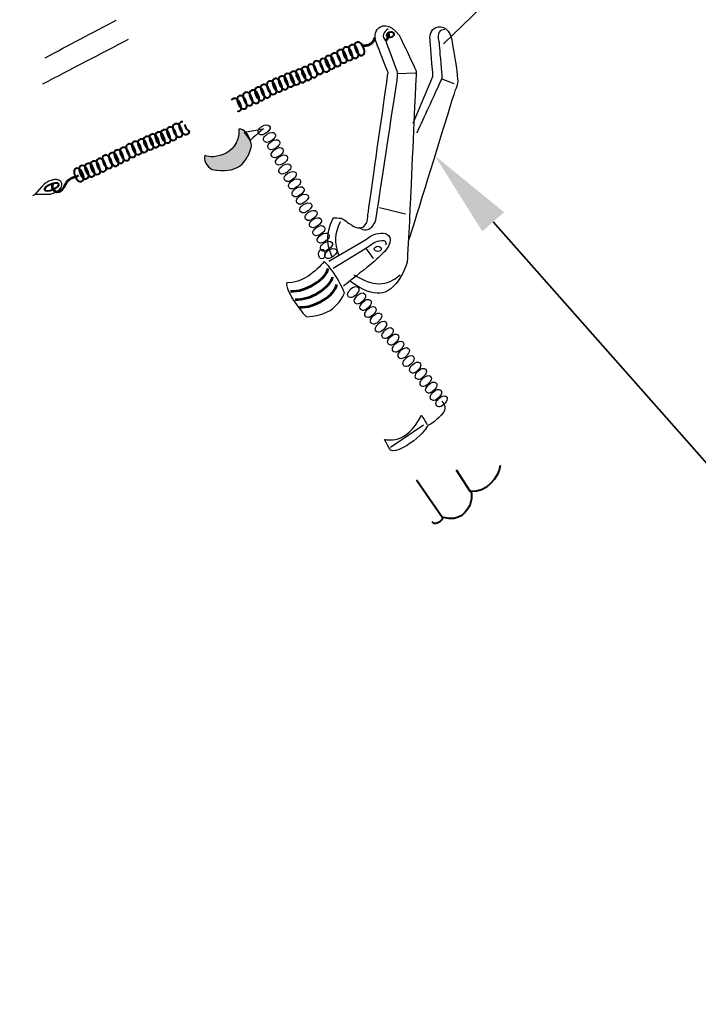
# Model space of a CAD drawing. Extents: x 4.3 to 15.2, y 2.4 to 10.6.
# Drawn here: x 9.574 to 10.613, y 4.519 to 6.023 of the extents above; entities that cross this region are included whole.
import ezdxf
from ezdxf import colors
from ezdxf.entities.mleader import LeaderData, LeaderLine
from ezdxf.math import Vec2, Vec3

# ---------------------------------------------------------------- set-up
doc = ezdxf.new("R2010")
doc.units = 0
doc.header["$LTSCALE"] = 0.3
doc.header["$MEASUREMENT"] = 0
doc.layers.add('1', color=1, linetype='CONTINUOUS')
doc.layers.add('HATCH', color=1, linetype='CONTINUOUS')
doc.styles.add('PARTS TEXT', font='arial.ttf', dxfattribs={"height": 0.0875})

msp = doc.modelspace()

# ---------------------------------------------------------------- hatches: boundary and pattern name
at = {"layer": 'HATCH'}
h = msp.add_hatch(color=7, dxfattribs=at)
h.dxf.hatch_style = 1
edge = h.paths.add_edge_path()
edge.add_spline(control_points=[(9.8571, 5.8159), (9.8608, 5.8102), (9.9107, 5.8107), (9.9094, 5.8555), (9.9094, 5.8555), (9.9189, 5.8573), (9.9275, 5.8389), (9.9287, 5.8306), (9.9287, 5.8306), (9.9296, 5.8233), (9.9076, 5.7868), (9.8681, 5.7938), (9.8681, 5.7938), (9.859, 5.8), (9.8562, 5.8089), (9.8571, 5.8159)], knot_values=[0, 0, 0, 0, 0.2, 0.2, 0.2, 0.3, 0.4, 0.4, 0.4, 0.5, 0.6, 0.6, 0.6, 0.8, 1, 1, 1, 1], degree=3, periodic=0)
edge = h.paths.add_edge_path()
edge.add_spline(control_points=[(8.598, 6.5006), (8.6017, 6.4949), (8.6516, 6.4954), (8.6503, 6.5401), (8.6503, 6.5401), (8.6598, 6.542), (8.6684, 6.5236), (8.6696, 6.5153), (8.6696, 6.5153), (8.6705, 6.508), (8.6485, 6.4715), (8.6091, 6.4785), (8.6091, 6.4785), (8.5999, 6.4846), (8.5971, 6.4935), (8.598, 6.5006)], knot_values=[0, 0, 0, 0, 0.2, 0.2, 0.2, 0.3, 0.4, 0.4, 0.4, 0.5, 0.6, 0.6, 0.6, 0.8, 1, 1, 1, 1], degree=3, periodic=0)
edge = h.paths.add_edge_path()
edge.add_spline(control_points=[(8.9225, 6.0799), (8.9261, 6.0742), (8.976, 6.0747), (8.9748, 6.1195), (8.9748, 6.1195), (8.9842, 6.1213), (8.9928, 6.1029), (8.994, 6.0946), (8.994, 6.0946), (8.9949, 6.0873), (8.9729, 6.0508), (8.9335, 6.0578), (8.9335, 6.0578), (8.9243, 6.064), (8.9216, 6.0729), (8.9225, 6.0799)], knot_values=[0, 0, 0, 0, 0.2, 0.2, 0.2, 0.3, 0.4, 0.4, 0.4, 0.5, 0.6, 0.6, 0.6, 0.8, 1, 1, 1, 1], degree=3, periodic=0)

# ---------------------------------------------------------------- linework, layer by layer
at = {"layer": '1', "color": 6, "lineweight": 18}
for p, q in [((9.5978, 5.756), (9.6079, 5.7679)), ((9.594, 5.7543), (9.5978, 5.756)), ((9.5978, 5.756), (9.6156, 5.7559))]:
    msp.add_line(p, q, dxfattribs=at)
at = {"layer": '1', "color": 41, "lineweight": 35}
for points in [[(10.0986, 5.984, 0.0122), (10.1034, 5.984, 0.015784), (10.1051, 5.9841, 0.023962), (10.1067, 5.9843, 0.048273), (10.109, 5.985, 0.054743), (10.1112, 5.9862, 0.032613), (10.1127, 5.9873, 0.027265), (10.1142, 5.9888, 0.025204), (10.116, 5.9911, -0.012402), (10.1161, 5.9915, -0.052666), (10.118, 5.9959, -0.052666)], [(10.1375, 6.0025, -0.172291), (10.1387, 6.0002, -0.052138), (10.1387, 5.9991, -0.044532), (10.1385, 5.998, -0.036617), (10.1381, 5.9968, -0.029677), (10.1374, 5.9954, -0.024061), (10.1365, 5.9939, -0.028903), (10.1345, 5.9915, -0.008399), (10.1337, 5.9906)]]:
    msp.add_lwpolyline(points, format="xyb", dxfattribs=at)
at = {"layer": '1', "color": 41, "lineweight": 25}
for points in [[(9.8983, 5.9004, -0.120199), (9.8999, 5.9021, -0.050861), (9.901, 5.9027, -0.033436), (9.9016, 5.9029, -0.235657), (9.9067, 5.9018, -0.051175), (9.9079, 5.9005, -0.03242), (9.909, 5.8991, -0.025802), (9.91, 5.8973, -0.010801), (9.9106, 5.8961, -0.020546), (9.9112, 5.8946, -0.033619), (9.9123, 5.8911, -0.017477), (9.9125, 5.8898, -0.040914), (9.9126, 5.8879, -0.053396), (9.9125, 5.8863, -0.201966), (9.9103, 5.8833, -0.294437), (9.9073, 5.883)], [(9.833, 5.8531, -0.015294), (9.833, 5.8524, -0.053364), (9.8328, 5.8508, -0.201892), (9.8307, 5.8478, -0.046152), (9.8297, 5.8473, -0.128477), (9.8277, 5.847, -0.060454), (9.8264, 5.8473, -0.04935), (9.8251, 5.848, -0.040362), (9.8238, 5.8489, -0.044418), (9.8222, 5.8506, -0.048887), (9.8204, 5.8532, -0.038418), (9.8193, 5.8557, -0.029661), (9.8184, 5.8588, -0.016959), (9.8182, 5.8601, -0.039452), (9.818, 5.862, -0.051784), (9.8182, 5.8635, -0.20045), (9.8202, 5.8666, -0.050868), (9.8214, 5.8672, -0.03342), (9.822, 5.8674, -0.065612), (9.8235, 5.8675, -0.065612)], [(9.8336, 5.8521, -0.022389), (9.833, 5.8524, -0.040337), (9.8318, 5.8534, -0.044376), (9.8302, 5.855, -0.048831), (9.8285, 5.8577, -0.038658), (9.8274, 5.8602, -0.024004), (9.8266, 5.8627, -0.024004)]]:
    msp.add_lwpolyline(points, format="xyb", dxfattribs=at)
at = {"layer": '1', "color": 6, "lineweight": 18}
msp.add_lwpolyline([(9.6156, 5.7559, 0.049022), (9.6192, 5.7561, 0.05518), (9.6247, 5.7576, 0.023528), (9.6278, 5.759, 0.00747), (9.6301, 5.7602, 0.025113), (9.6329, 5.7619, 0.04671), (9.6353, 5.7639, 0.072093), (9.6371, 5.7664, 0.111461), (9.6382, 5.7705, 0.016242), (9.6383, 5.7712, 0.198622), (9.6364, 5.7755, 0.092094), (9.6335, 5.7775, 0.102642), (9.6285, 5.7785, 0.024808), (9.6273, 5.7784, 0.055687), (9.6217, 5.7772, 0.055462), (9.6151, 5.7741, 0.026468), (9.6117, 5.7719, 0.033902), (9.6097, 5.7701, 0.036663), (9.6084, 5.7686, 0.028252), (9.6079, 5.7678)], format="xyb", dxfattribs=at)
at = {"layer": '1', "color": 41}
msp.add_ellipse((10.1414, 6.0003), major_axis=(0.00507, 0.00215), ratio=0.736604, start_param=-1.570796, end_param=4.712389, dxfattribs=at)
msp.add_ellipse((9.6226, 5.7672), major_axis=(-0.0106, -0.0048), ratio=0.406971, dxfattribs=at)
at = {"layer": '1', "color": 41, "lineweight": 18}
for centre, major_axis, ratio in [((10.0366, 5.6646), (0, 0.00748), 0.677725), ((10.1222, 5.6724), (0.00537, 0), 0.724872)]:
    msp.add_ellipse(centre, major_axis=major_axis, ratio=ratio, dxfattribs=at)
at = {"layer": '1', "color": 6, "lineweight": 18}
for points in [[(10.2228, 5.9864), (10.2228, 5.9864), (10.485, 6.2397), (10.485, 6.2397)], [(9.6124, 5.9649), (9.649, 5.9843), (9.6854, 6.0036), (9.7214, 6.0227)], [(9.609, 5.9249), (9.6534, 5.9481), (9.6974, 5.9711), (9.7405, 5.9936)], [(10.1415, 5.3688), (10.1415, 5.3688), (10.192, 5.4028), (10.192, 5.4028)]]:
    msp.add_open_spline(points, degree=3, dxfattribs=at)
for points, knots in [([(10.0529, 5.6592), (10.0473, 5.6696), (10.0391, 5.6936), (10.0544, 5.7202), (10.0544, 5.7202), (10.0544, 5.7202), (10.0663, 5.7193), (10.0663, 5.7193), (10.0663, 5.7193), (10.0721, 5.7166), (10.0761, 5.712), (10.0819, 5.7092), (10.0819, 5.7092), (10.0895, 5.7018), (10.1064, 5.7064), (10.1067, 5.7221), (10.1067, 5.7221), (10.1067, 5.7221), (10.1379, 5.942), (10.1379, 5.942), (10.1379, 5.942), (10.1379, 5.942), (10.1186, 5.9917), (10.1186, 5.9917), (10.1186, 5.9917), (10.1134, 6.0107), (10.1394, 6.0196), (10.1553, 5.999), (10.1553, 5.999), (10.1553, 5.999), (10.181, 5.9447), (10.181, 5.9447), (10.181, 5.9447), (10.181, 5.9447), (10.1709, 5.723), (10.1709, 5.723), (10.1709, 5.723), (10.1709, 5.723), (10.1672, 5.6522), (10.1672, 5.6522), (10.1672, 5.6522), (10.1573, 5.616), (10.1192, 5.5934), (10.0801, 5.6227)], [0, 0, 0, 0, 0.083333, 0.083333, 0.083333, 0.125, 0.166667, 0.166667, 0.166667, 0.208333, 0.25, 0.25, 0.25, 0.291667, 0.333333, 0.333333, 0.333333, 0.375, 0.416667, 0.416667, 0.416667, 0.458333, 0.5, 0.5, 0.5, 0.541667, 0.583333, 0.583333, 0.583333, 0.625, 0.666667, 0.666667, 0.666667, 0.708333, 0.75, 0.75, 0.75, 0.791667, 0.833333, 0.833333, 0.833333, 0.916667, 1, 1, 1, 1]), ([(10.1764, 5.8647), (10.1764, 5.8647), (10.2067, 5.9364), (10.2067, 5.9364), (10.2067, 5.9364), (10.2067, 5.9364), (10.2021, 5.9944), (10.2021, 5.9944), (10.2021, 5.9944), (10.2002, 6.0156), (10.2305, 6.0137), (10.2351, 5.9944), (10.2351, 5.9944), (10.2351, 5.9944), (10.2434, 5.9438), (10.2434, 5.9438), (10.2434, 5.9438), (10.2443, 5.9325), (10.2452, 5.9248), (10.2406, 5.9153), (10.2406, 5.9153), (10.2406, 5.9153), (10.17, 5.6871), (10.17, 5.6871)], [0, 0, 0, 0, 0.142857, 0.142857, 0.142857, 0.214286, 0.285714, 0.285714, 0.285714, 0.357143, 0.428571, 0.428571, 0.428571, 0.5, 0.571429, 0.571429, 0.571429, 0.642857, 0.714286, 0.714286, 0.714286, 0.857143, 1, 1, 1, 1]), ([(10.047, 5.6536), (10.047, 5.6536), (10.0995, 5.6841), (10.0995, 5.6841), (10.0995, 5.6841), (10.0995, 5.6841), (10.1103, 5.6913), (10.1103, 5.6913), (10.1103, 5.6913), (10.1315, 5.7034), (10.1475, 5.6881), (10.1347, 5.6703), (10.1347, 5.6703), (10.1347, 5.6703), (10.1174, 5.6536), (10.1174, 5.6536), (10.1174, 5.6536), (10.1174, 5.6536), (10.0697, 5.6153), (10.0697, 5.6153)], [0, 0, 0, 0, 0.166667, 0.166667, 0.166667, 0.25, 0.333333, 0.333333, 0.333333, 0.416667, 0.5, 0.5, 0.5, 0.583333, 0.666667, 0.666667, 0.666667, 0.833333, 1, 1, 1, 1]), ([(9.9826, 5.6207), (10.0053, 5.6189), (10.0286, 5.6386), (10.0399, 5.653), (10.0399, 5.653), (10.049, 5.6464), (10.0677, 5.6153), (10.0709, 5.6045), (10.0709, 5.6045), (10.0647, 5.5884), (10.0401, 5.5698), (10.013, 5.5686), (10.013, 5.5686), (10.0029, 5.577), (9.9802, 5.6135), (9.9826, 5.6207)], [0, 0, 0, 0, 0.2, 0.2, 0.2, 0.3, 0.4, 0.4, 0.4, 0.5, 0.6, 0.6, 0.6, 0.8, 1, 1, 1, 1]), ([(10.22, 5.4391), (10.2265, 5.4323), (10.2286, 5.4249), (10.2151, 5.4139), (10.2151, 5.4139), (10.2102, 5.4091), (10.2073, 5.4058), (10.1989, 5.4021), (10.1989, 5.4021), (10.1902, 5.3846), (10.1495, 5.3598), (10.1416, 5.3644), (10.1416, 5.3644), (10.1416, 5.3644), (10.1324, 5.3807), (10.1324, 5.3807), (10.1324, 5.3807), (10.1521, 5.3761), (10.177, 5.3943), (10.1892, 5.4175), (10.1892, 5.4175), (10.1892, 5.4175), (10.1975, 5.4037), (10.1975, 5.4037)], [0, 0, 0, 0, 0.142857, 0.142857, 0.142857, 0.214286, 0.285714, 0.285714, 0.285714, 0.357143, 0.428571, 0.428571, 0.428571, 0.5, 0.571429, 0.571429, 0.571429, 0.642857, 0.714286, 0.714286, 0.714286, 0.857143, 1, 1, 1, 1])]:
    msp.add_open_spline(points, degree=3, knots=knots, dxfattribs=at)
at = {"layer": '1', "color": 41, "lineweight": 18}
for points, knots in [([(10.1379, 6.0091), (10.1305, 6.0042), (10.1278, 5.9984), (10.1342, 5.9907), (10.1342, 5.9907), (10.1342, 5.9907), (10.1516, 5.9438), (10.1516, 5.9438), (10.1516, 5.9438), (10.1516, 5.9438), (10.1516, 5.9337), (10.1516, 5.9337), (10.1516, 5.9337), (10.1516, 5.9337), (10.1186, 5.7156), (10.1186, 5.7156), (10.1186, 5.7156), (10.1131, 5.7018), (10.1021, 5.6991), (10.0938, 5.7046)], [0, 0, 0, 0, 0.166667, 0.166667, 0.166667, 0.25, 0.333333, 0.333333, 0.333333, 0.416667, 0.5, 0.5, 0.5, 0.583333, 0.666667, 0.666667, 0.666667, 0.833333, 1, 1, 1, 1]), ([(10.225, 6.0082), (10.2171, 6.0082), (10.2119, 6.0036), (10.2158, 5.9898), (10.2158, 5.9898), (10.2158, 5.9898), (10.2204, 5.9337), (10.2204, 5.9337), (10.2204, 5.9337), (10.2204, 5.9337), (10.1819, 5.85), (10.1819, 5.85)], [0, 0, 0, 0, 0.25, 0.25, 0.25, 0.375, 0.5, 0.5, 0.5, 0.75, 1, 1, 1, 1]), ([(9.8571, 5.8159), (9.8608, 5.8102), (9.9107, 5.8107), (9.9094, 5.8555), (9.9094, 5.8555), (9.9189, 5.8573), (9.9275, 5.8389), (9.9287, 5.8306), (9.9287, 5.8306), (9.9296, 5.8233), (9.9076, 5.7868), (9.8681, 5.7938), (9.8681, 5.7938), (9.859, 5.8), (9.8562, 5.8089), (9.8571, 5.8159)], [0, 0, 0, 0, 0.2, 0.2, 0.2, 0.3, 0.4, 0.4, 0.4, 0.5, 0.6, 0.6, 0.6, 0.8, 1, 1, 1, 1]), ([(9.947, 5.8564), (9.947, 5.8564), (9.9177, 5.8509), (9.9177, 5.8509), (9.9177, 5.8509), (9.9177, 5.8509), (9.9269, 5.8389), (9.9269, 5.8389), (9.9269, 5.8389), (9.9269, 5.8389), (9.947, 5.8564), (9.947, 5.8564)], [0, 0, 0, 0, 0.25, 0.25, 0.25, 0.375, 0.5, 0.5, 0.5, 0.75, 1, 1, 1, 1]), ([(9.9563, 5.8605), (9.9545, 5.8633), (9.9492, 5.8629), (9.9446, 5.8597), (9.9446, 5.8597), (9.94, 5.8565), (9.9378, 5.8517), (9.9397, 5.849), (9.9397, 5.849), (9.9416, 5.8463), (9.9468, 5.8467), (9.9514, 5.8499), (9.9514, 5.8499), (9.956, 5.8531), (9.9582, 5.8578), (9.9563, 5.8605)], [0, 0, 0, 0, 0.2, 0.2, 0.2, 0.3, 0.4, 0.4, 0.4, 0.5, 0.6, 0.6, 0.6, 0.8, 1, 1, 1, 1]), ([(9.9645, 5.849), (9.9627, 5.8517), (9.9574, 5.8513), (9.9528, 5.8482), (9.9528, 5.8482), (9.9482, 5.845), (9.946, 5.8402), (9.9479, 5.8375), (9.9479, 5.8375), (9.9498, 5.8348), (9.955, 5.8352), (9.9596, 5.8384), (9.9596, 5.8384), (9.9642, 5.8415), (9.9664, 5.8463), (9.9645, 5.849)], [0, 0, 0, 0, 0.2, 0.2, 0.2, 0.3, 0.4, 0.4, 0.4, 0.5, 0.6, 0.6, 0.6, 0.8, 1, 1, 1, 1]), ([(9.9712, 5.8378), (9.9693, 5.8405), (9.9641, 5.8401), (9.9595, 5.8369), (9.9595, 5.8369), (9.9549, 5.8337), (9.9527, 5.829), (9.9546, 5.8263), (9.9546, 5.8263), (9.9564, 5.8236), (9.9617, 5.8239), (9.9663, 5.8271), (9.9663, 5.8271), (9.9709, 5.8303), (9.9731, 5.8351), (9.9712, 5.8378)], [0, 0, 0, 0, 0.2, 0.2, 0.2, 0.3, 0.4, 0.4, 0.4, 0.5, 0.6, 0.6, 0.6, 0.8, 1, 1, 1, 1]), ([(9.9765, 5.8256), (9.9746, 5.8283), (9.9694, 5.8279), (9.9648, 5.8247), (9.9648, 5.8247), (9.9602, 5.8216), (9.958, 5.8168), (9.9598, 5.8141), (9.9598, 5.8141), (9.9617, 5.8114), (9.967, 5.8118), (9.9716, 5.8149), (9.9716, 5.8149), (9.9762, 5.8181), (9.9784, 5.8229), (9.9765, 5.8256)], [0, 0, 0, 0, 0.2, 0.2, 0.2, 0.3, 0.4, 0.4, 0.4, 0.5, 0.6, 0.6, 0.6, 0.8, 1, 1, 1, 1]), ([(9.9831, 5.8144), (9.9813, 5.8171), (9.976, 5.8167), (9.9714, 5.8135), (9.9714, 5.8135), (9.9668, 5.8103), (9.9646, 5.8055), (9.9665, 5.8028), (9.9665, 5.8028), (9.9684, 5.8001), (9.9736, 5.8005), (9.9782, 5.8037), (9.9782, 5.8037), (9.9828, 5.8069), (9.985, 5.8116), (9.9831, 5.8144)], [0, 0, 0, 0, 0.2, 0.2, 0.2, 0.3, 0.4, 0.4, 0.4, 0.5, 0.6, 0.6, 0.6, 0.8, 1, 1, 1, 1]), ([(9.9882, 5.8006), (9.9863, 5.8033), (9.981, 5.8029), (9.9764, 5.7998), (9.9764, 5.7998), (9.9718, 5.7966), (9.9696, 5.7918), (9.9715, 5.7891), (9.9715, 5.7891), (9.9734, 5.7864), (9.9786, 5.7868), (9.9832, 5.79), (9.9832, 5.79), (9.9878, 5.7931), (9.99, 5.7979), (9.9882, 5.8006)], [0, 0, 0, 0, 0.2, 0.2, 0.2, 0.3, 0.4, 0.4, 0.4, 0.5, 0.6, 0.6, 0.6, 0.8, 1, 1, 1, 1]), ([(9.9964, 5.7891), (9.9945, 5.7918), (9.9892, 5.7914), (9.9846, 5.7882), (9.9846, 5.7882), (9.98, 5.7851), (9.9778, 5.7803), (9.9797, 5.7776), (9.9797, 5.7776), (9.9816, 5.7749), (9.9868, 5.7753), (9.9914, 5.7784), (9.9914, 5.7784), (9.996, 5.7816), (9.9982, 5.7864), (9.9964, 5.7891)], [0, 0, 0, 0, 0.2, 0.2, 0.2, 0.3, 0.4, 0.4, 0.4, 0.5, 0.6, 0.6, 0.6, 0.8, 1, 1, 1, 1]), ([(10.003, 5.7779), (10.0011, 5.7806), (9.9959, 5.7802), (9.9913, 5.777), (9.9913, 5.777), (9.9867, 5.7738), (9.9845, 5.769), (9.9864, 5.7663), (9.9864, 5.7663), (9.9882, 5.7636), (9.9935, 5.764), (9.9981, 5.7672), (9.9981, 5.7672), (10.0027, 5.7704), (10.0049, 5.7752), (10.003, 5.7779)], [0, 0, 0, 0, 0.2, 0.2, 0.2, 0.3, 0.4, 0.4, 0.4, 0.5, 0.6, 0.6, 0.6, 0.8, 1, 1, 1, 1]), ([(10.0083, 5.7657), (10.0064, 5.7684), (10.0012, 5.768), (9.9966, 5.7648), (9.9966, 5.7648), (9.992, 5.7616), (9.9898, 5.7569), (9.9917, 5.7542), (9.9917, 5.7542), (9.9935, 5.7515), (9.9988, 5.7518), (10.0034, 5.755), (10.0034, 5.755), (10.008, 5.7582), (10.0102, 5.763), (10.0083, 5.7657)], [0, 0, 0, 0, 0.2, 0.2, 0.2, 0.3, 0.4, 0.4, 0.4, 0.5, 0.6, 0.6, 0.6, 0.8, 1, 1, 1, 1]), ([(10.015, 5.7544), (10.0131, 5.7571), (10.0079, 5.7568), (10.0033, 5.7536), (10.0033, 5.7536), (9.9987, 5.7504), (9.9965, 5.7456), (9.9983, 5.7429), (9.9983, 5.7429), (10.0002, 5.7402), (10.0054, 5.7406), (10.01, 5.7438), (10.01, 5.7438), (10.0146, 5.747), (10.0168, 5.7517), (10.015, 5.7544)], [0, 0, 0, 0, 0.2, 0.2, 0.2, 0.3, 0.4, 0.4, 0.4, 0.5, 0.6, 0.6, 0.6, 0.8, 1, 1, 1, 1]), ([(10.02, 5.7411), (10.0182, 5.7438), (10.0129, 5.7434), (10.0083, 5.7402), (10.0083, 5.7402), (10.0037, 5.7371), (10.0015, 5.7323), (10.0034, 5.7296), (10.0034, 5.7296), (10.0053, 5.7269), (10.0105, 5.7273), (10.0151, 5.7304), (10.0151, 5.7304), (10.0197, 5.7336), (10.0219, 5.7384), (10.02, 5.7411)], [0, 0, 0, 0, 0.2, 0.2, 0.2, 0.3, 0.4, 0.4, 0.4, 0.5, 0.6, 0.6, 0.6, 0.8, 1, 1, 1, 1]), ([(10.0283, 5.7296), (10.0264, 5.7323), (10.0211, 5.7319), (10.0165, 5.7287), (10.0165, 5.7287), (10.0119, 5.7255), (10.0097, 5.7208), (10.0116, 5.718), (10.0116, 5.718), (10.0135, 5.7153), (10.0187, 5.7157), (10.0233, 5.7189), (10.0233, 5.7189), (10.0279, 5.7221), (10.0301, 5.7269), (10.0283, 5.7296)], [0, 0, 0, 0, 0.2, 0.2, 0.2, 0.3, 0.4, 0.4, 0.4, 0.5, 0.6, 0.6, 0.6, 0.8, 1, 1, 1, 1]), ([(10.0349, 5.7183), (10.033, 5.721), (10.0278, 5.7206), (10.0232, 5.7175), (10.0232, 5.7175), (10.0186, 5.7143), (10.0164, 5.7095), (10.0183, 5.7068), (10.0183, 5.7068), (10.0201, 5.7041), (10.0254, 5.7045), (10.03, 5.7077), (10.03, 5.7077), (10.0346, 5.7108), (10.0368, 5.7156), (10.0349, 5.7183)], [0, 0, 0, 0, 0.2, 0.2, 0.2, 0.3, 0.4, 0.4, 0.4, 0.5, 0.6, 0.6, 0.6, 0.8, 1, 1, 1, 1]), ([(10.0402, 5.7061), (10.0383, 5.7089), (10.0331, 5.7085), (10.0285, 5.7053), (10.0285, 5.7053), (10.0239, 5.7021), (10.0217, 5.6973), (10.0236, 5.6946), (10.0236, 5.6946), (10.0254, 5.6919), (10.0307, 5.6923), (10.0353, 5.6955), (10.0353, 5.6955), (10.0399, 5.6987), (10.0421, 5.7034), (10.0402, 5.7061)], [0, 0, 0, 0, 0.2, 0.2, 0.2, 0.3, 0.4, 0.4, 0.4, 0.5, 0.6, 0.6, 0.6, 0.8, 1, 1, 1, 1]), ([(10.0469, 5.6949), (10.045, 5.6976), (10.0397, 5.6972), (10.0352, 5.694), (10.0352, 5.694), (10.0306, 5.6909), (10.0284, 5.6861), (10.0302, 5.6834), (10.0302, 5.6834), (10.0321, 5.6807), (10.0373, 5.6811), (10.0419, 5.6842), (10.0419, 5.6842), (10.0465, 5.6874), (10.0487, 5.6922), (10.0469, 5.6949)], [0, 0, 0, 0, 0.2, 0.2, 0.2, 0.3, 0.4, 0.4, 0.4, 0.5, 0.6, 0.6, 0.6, 0.8, 1, 1, 1, 1]), ([(10.0517, 5.6824), (10.0498, 5.6851), (10.0446, 5.6847), (10.04, 5.6816), (10.04, 5.6816), (10.0354, 5.6784), (10.0332, 5.6736), (10.0351, 5.6709), (10.0351, 5.6709), (10.0369, 5.6682), (10.0422, 5.6686), (10.0468, 5.6718), (10.0468, 5.6718), (10.0514, 5.6749), (10.0536, 5.6797), (10.0517, 5.6824)], [0, 0, 0, 0, 0.2, 0.2, 0.2, 0.3, 0.4, 0.4, 0.4, 0.5, 0.6, 0.6, 0.6, 0.8, 1, 1, 1, 1]), ([(10.0584, 5.6712), (10.0565, 5.6739), (10.0512, 5.6735), (10.0466, 5.6703), (10.0466, 5.6703), (10.0421, 5.6671), (10.0398, 5.6624), (10.0417, 5.6596), (10.0417, 5.6596), (10.0436, 5.6569), (10.0488, 5.6573), (10.0534, 5.6605), (10.0534, 5.6605), (10.058, 5.6637), (10.0602, 5.6685), (10.0584, 5.6712)], [0, 0, 0, 0, 0.2, 0.2, 0.2, 0.3, 0.4, 0.4, 0.4, 0.5, 0.6, 0.6, 0.6, 0.8, 1, 1, 1, 1]), ([(10.0536, 5.6428), (10.0536, 5.6428), (10.1025, 5.6727), (10.1025, 5.6727), (10.1025, 5.6727), (10.1025, 5.6727), (10.118, 5.6829), (10.118, 5.6829), (10.118, 5.6829), (10.1298, 5.6873), (10.1355, 5.6839), (10.1347, 5.6787)], [0, 0, 0, 0, 0.25, 0.25, 0.25, 0.375, 0.5, 0.5, 0.5, 0.75, 1, 1, 1, 1]), ([(10.0918, 5.6136), (10.0894, 5.6159), (10.0844, 5.6146), (10.0804, 5.6106), (10.0804, 5.6106), (10.0765, 5.6066), (10.0752, 5.6015), (10.0775, 5.5992), (10.0775, 5.5992), (10.0799, 5.5969), (10.085, 5.5982), (10.0889, 5.6022), (10.0889, 5.6022), (10.0928, 5.6062), (10.0941, 5.6113), (10.0918, 5.6136)], [0, 0, 0, 0, 0.2, 0.2, 0.2, 0.3, 0.4, 0.4, 0.4, 0.5, 0.6, 0.6, 0.6, 0.8, 1, 1, 1, 1]), ([(10.102, 5.6038), (10.0996, 5.6061), (10.0945, 5.6048), (10.0906, 5.6008), (10.0906, 5.6008), (10.0867, 5.5968), (10.0854, 5.5917), (10.0877, 5.5894), (10.0877, 5.5894), (10.0901, 5.5871), (10.0951, 5.5884), (10.0991, 5.5924), (10.0991, 5.5924), (10.103, 5.5964), (10.1043, 5.6015), (10.102, 5.6038)], [0, 0, 0, 0, 0.2, 0.2, 0.2, 0.3, 0.4, 0.4, 0.4, 0.5, 0.6, 0.6, 0.6, 0.8, 1, 1, 1, 1]), ([(10.1106, 5.594), (10.1082, 5.5963), (10.1032, 5.5949), (10.0992, 5.591), (10.0992, 5.591), (10.0953, 5.587), (10.094, 5.5819), (10.0963, 5.5796), (10.0963, 5.5796), (10.0987, 5.5773), (10.1038, 5.5786), (10.1077, 5.5826), (10.1077, 5.5826), (10.1116, 5.5865), (10.1129, 5.5916), (10.1106, 5.594)], [0, 0, 0, 0, 0.2, 0.2, 0.2, 0.3, 0.4, 0.4, 0.4, 0.5, 0.6, 0.6, 0.6, 0.8, 1, 1, 1, 1]), ([(10.118, 5.583), (10.1157, 5.5853), (10.1106, 5.5839), (10.1067, 5.58), (10.1067, 5.58), (10.1027, 5.576), (10.1014, 5.5709), (10.1038, 5.5686), (10.1038, 5.5686), (10.1061, 5.5663), (10.1112, 5.5676), (10.1151, 5.5716), (10.1151, 5.5716), (10.1191, 5.5755), (10.1204, 5.5806), (10.118, 5.583)], [0, 0, 0, 0, 0.2, 0.2, 0.2, 0.3, 0.4, 0.4, 0.4, 0.5, 0.6, 0.6, 0.6, 0.8, 1, 1, 1, 1]), ([(10.1266, 5.5731), (10.1243, 5.5755), (10.1192, 5.5741), (10.1153, 5.5701), (10.1153, 5.5701), (10.1113, 5.5662), (10.1101, 5.5611), (10.1124, 5.5588), (10.1124, 5.5588), (10.1147, 5.5564), (10.1198, 5.5578), (10.1238, 5.5618), (10.1238, 5.5618), (10.1277, 5.5657), (10.129, 5.5708), (10.1266, 5.5731)], [0, 0, 0, 0, 0.2, 0.2, 0.2, 0.3, 0.4, 0.4, 0.4, 0.5, 0.6, 0.6, 0.6, 0.8, 1, 1, 1, 1]), ([(10.1341, 5.5606), (10.1317, 5.5629), (10.1267, 5.5615), (10.1227, 5.5576), (10.1227, 5.5576), (10.1188, 5.5536), (10.1175, 5.5485), (10.1198, 5.5462), (10.1198, 5.5462), (10.1222, 5.5439), (10.1273, 5.5452), (10.1312, 5.5492), (10.1312, 5.5492), (10.1351, 5.5531), (10.1364, 5.5582), (10.1341, 5.5606)], [0, 0, 0, 0, 0.2, 0.2, 0.2, 0.3, 0.4, 0.4, 0.4, 0.5, 0.6, 0.6, 0.6, 0.8, 1, 1, 1, 1]), ([(10.1443, 5.5507), (10.1419, 5.5531), (10.1368, 5.5517), (10.1329, 5.5477), (10.1329, 5.5477), (10.129, 5.5438), (10.1277, 5.5387), (10.13, 5.5364), (10.13, 5.5364), (10.1324, 5.534), (10.1374, 5.5354), (10.1414, 5.5394), (10.1414, 5.5394), (10.1453, 5.5433), (10.1466, 5.5484), (10.1443, 5.5507)], [0, 0, 0, 0, 0.2, 0.2, 0.2, 0.3, 0.4, 0.4, 0.4, 0.5, 0.6, 0.6, 0.6, 0.8, 1, 1, 1, 1]), ([(10.1529, 5.5409), (10.1505, 5.5432), (10.1455, 5.5419), (10.1415, 5.5379), (10.1415, 5.5379), (10.1376, 5.5339), (10.1363, 5.5289), (10.1386, 5.5265), (10.1386, 5.5265), (10.141, 5.5242), (10.1461, 5.5256), (10.15, 5.5295), (10.15, 5.5295), (10.1539, 5.5335), (10.1552, 5.5386), (10.1529, 5.5409)], [0, 0, 0, 0, 0.2, 0.2, 0.2, 0.3, 0.4, 0.4, 0.4, 0.5, 0.6, 0.6, 0.6, 0.8, 1, 1, 1, 1]), ([(10.1603, 5.5299), (10.158, 5.5322), (10.1529, 5.5309), (10.149, 5.5269), (10.149, 5.5269), (10.145, 5.5229), (10.1437, 5.5179), (10.1461, 5.5155), (10.1461, 5.5155), (10.1484, 5.5132), (10.1535, 5.5146), (10.1574, 5.5185), (10.1574, 5.5185), (10.1614, 5.5225), (10.1627, 5.5276), (10.1603, 5.5299)], [0, 0, 0, 0, 0.2, 0.2, 0.2, 0.3, 0.4, 0.4, 0.4, 0.5, 0.6, 0.6, 0.6, 0.8, 1, 1, 1, 1]), ([(10.1689, 5.5201), (10.1666, 5.5224), (10.1615, 5.5211), (10.1576, 5.5171), (10.1576, 5.5171), (10.1537, 5.5131), (10.1524, 5.508), (10.1547, 5.5057), (10.1547, 5.5057), (10.157, 5.5034), (10.1621, 5.5047), (10.1661, 5.5087), (10.1661, 5.5087), (10.17, 5.5127), (10.1713, 5.5178), (10.1689, 5.5201)], [0, 0, 0, 0, 0.2, 0.2, 0.2, 0.3, 0.4, 0.4, 0.4, 0.5, 0.6, 0.6, 0.6, 0.8, 1, 1, 1, 1]), ([(10.1764, 5.5079), (10.174, 5.5102), (10.169, 5.5089), (10.165, 5.5049), (10.165, 5.5049), (10.1611, 5.5009), (10.1598, 5.4958), (10.1621, 5.4935), (10.1621, 5.4935), (10.1645, 5.4912), (10.1696, 5.4926), (10.1735, 5.4965), (10.1735, 5.4965), (10.1774, 5.5005), (10.1787, 5.5056), (10.1764, 5.5079)], [0, 0, 0, 0, 0.2, 0.2, 0.2, 0.3, 0.4, 0.4, 0.4, 0.5, 0.6, 0.6, 0.6, 0.8, 1, 1, 1, 1]), ([(10.1866, 5.4981), (10.1842, 5.5004), (10.1791, 5.4991), (10.1752, 5.4951), (10.1752, 5.4951), (10.1713, 5.4911), (10.17, 5.486), (10.1723, 5.4837), (10.1723, 5.4837), (10.1747, 5.4814), (10.1798, 5.4827), (10.1837, 5.4867), (10.1837, 5.4867), (10.1876, 5.4907), (10.1889, 5.4958), (10.1866, 5.4981)], [0, 0, 0, 0, 0.2, 0.2, 0.2, 0.3, 0.4, 0.4, 0.4, 0.5, 0.6, 0.6, 0.6, 0.8, 1, 1, 1, 1]), ([(10.1952, 5.4883), (10.1929, 5.4906), (10.1878, 5.4892), (10.1838, 5.4853), (10.1838, 5.4853), (10.1799, 5.4813), (10.1786, 5.4762), (10.1809, 5.4739), (10.1809, 5.4739), (10.1833, 5.4716), (10.1884, 5.4729), (10.1923, 5.4769), (10.1923, 5.4769), (10.1962, 5.4809), (10.1975, 5.486), (10.1952, 5.4883)], [0, 0, 0, 0, 0.2, 0.2, 0.2, 0.3, 0.4, 0.4, 0.4, 0.5, 0.6, 0.6, 0.6, 0.8, 1, 1, 1, 1]), ([(10.2026, 5.4773), (10.2003, 5.4796), (10.1952, 5.4782), (10.1913, 5.4743), (10.1913, 5.4743), (10.1873, 5.4703), (10.1861, 5.4652), (10.1884, 5.4629), (10.1884, 5.4629), (10.1907, 5.4606), (10.1958, 5.4619), (10.1997, 5.4659), (10.1997, 5.4659), (10.2037, 5.4699), (10.205, 5.475), (10.2026, 5.4773)], [0, 0, 0, 0, 0.2, 0.2, 0.2, 0.3, 0.4, 0.4, 0.4, 0.5, 0.6, 0.6, 0.6, 0.8, 1, 1, 1, 1]), ([(10.2112, 5.4675), (10.2089, 5.4698), (10.2038, 5.4684), (10.1999, 5.4645), (10.1999, 5.4645), (10.196, 5.4605), (10.1947, 5.4554), (10.197, 5.4531), (10.197, 5.4531), (10.1993, 5.4508), (10.2044, 5.4521), (10.2084, 5.4561), (10.2084, 5.4561), (10.2123, 5.46), (10.2136, 5.4651), (10.2112, 5.4675)], [0, 0, 0, 0, 0.2, 0.2, 0.2, 0.3, 0.4, 0.4, 0.4, 0.5, 0.6, 0.6, 0.6, 0.8, 1, 1, 1, 1]), ([(10.2183, 5.4561), (10.216, 5.4584), (10.2109, 5.457), (10.2069, 5.4531), (10.2069, 5.4531), (10.203, 5.4491), (10.2017, 5.444), (10.2041, 5.4417), (10.2041, 5.4417), (10.2064, 5.4394), (10.2115, 5.4407), (10.2154, 5.4447), (10.2154, 5.4447), (10.2194, 5.4486), (10.2206, 5.4537), (10.2183, 5.4561)], [0, 0, 0, 0, 0.2, 0.2, 0.2, 0.3, 0.4, 0.4, 0.4, 0.5, 0.6, 0.6, 0.6, 0.8, 1, 1, 1, 1]), ([(10.2269, 5.4462), (10.2246, 5.4486), (10.2195, 5.4472), (10.2156, 5.4432), (10.2156, 5.4432), (10.2116, 5.4393), (10.2103, 5.4342), (10.2127, 5.4319), (10.2127, 5.4319), (10.215, 5.4295), (10.2201, 5.4309), (10.224, 5.4349), (10.224, 5.4349), (10.228, 5.4388), (10.2293, 5.4439), (10.2269, 5.4462)], [0, 0, 0, 0, 0.2, 0.2, 0.2, 0.3, 0.4, 0.4, 0.4, 0.5, 0.6, 0.6, 0.6, 0.8, 1, 1, 1, 1])]:
    msp.add_open_spline(points, degree=3, knots=knots, dxfattribs=at)
at = {"layer": '1', "color": 41, "lineweight": 25}
for points in [[(10.0983, 5.9686), (10.0951, 5.9673), (10.0907, 5.9706), (10.0884, 5.9761), (10.0884, 5.9761), (10.0861, 5.9816), (10.0868, 5.9872), (10.09, 5.9885), (10.09, 5.9885), (10.0933, 5.9899), (10.0977, 5.9865), (10.1, 5.981), (10.1, 5.981), (10.1023, 5.9755), (10.1016, 5.97), (10.0983, 5.9686)], [(10.0713, 5.9571), (10.068, 5.9558), (10.0636, 5.9592), (10.0614, 5.9647), (10.0614, 5.9647), (10.0591, 5.9702), (10.0599, 5.9757), (10.0631, 5.9771), (10.0631, 5.9771), (10.0664, 5.9784), (10.0708, 5.975), (10.073, 5.9695), (10.073, 5.9695), (10.0753, 5.9639), (10.0745, 5.9584), (10.0713, 5.9571)], [(10.0802, 5.9611), (10.077, 5.9598), (10.0726, 5.9631), (10.0703, 5.9686), (10.0703, 5.9686), (10.068, 5.9741), (10.0687, 5.9797), (10.0719, 5.981), (10.0719, 5.981), (10.0752, 5.9824), (10.0796, 5.979), (10.0819, 5.9735), (10.0819, 5.9735), (10.0842, 5.968), (10.0835, 5.9625), (10.0802, 5.9611)], [(10.0893, 5.9646), (10.0861, 5.9633), (10.0817, 5.9667), (10.0795, 5.9722), (10.0795, 5.9722), (10.0772, 5.9777), (10.078, 5.9832), (10.0812, 5.9846), (10.0812, 5.9846), (10.0845, 5.9859), (10.0889, 5.9825), (10.0911, 5.9769), (10.0911, 5.9769), (10.0934, 5.9714), (10.0926, 5.9659), (10.0893, 5.9646)], [(10.0351, 5.94), (10.0319, 5.9386), (10.0274, 5.942), (10.0252, 5.9475), (10.0252, 5.9475), (10.0229, 5.953), (10.0236, 5.9585), (10.0268, 5.9598), (10.0268, 5.9598), (10.03, 5.9612), (10.0345, 5.9578), (10.0368, 5.9523), (10.0368, 5.9523), (10.0391, 5.9468), (10.0383, 5.9413), (10.0351, 5.94)], [(10.0452, 5.9435), (10.0419, 5.9421), (10.0375, 5.9455), (10.0352, 5.951), (10.0352, 5.951), (10.0329, 5.9565), (10.0336, 5.962), (10.0368, 5.9634), (10.0368, 5.9634), (10.0401, 5.9647), (10.0445, 5.9614), (10.0468, 5.9559), (10.0468, 5.9559), (10.0491, 5.9504), (10.0484, 5.9448), (10.0452, 5.9435)], [(10.0531, 5.9479), (10.0499, 5.9466), (10.0454, 5.95), (10.0432, 5.9555), (10.0432, 5.9555), (10.041, 5.961), (10.0418, 5.9666), (10.045, 5.9679), (10.045, 5.9679), (10.0482, 5.9692), (10.0527, 5.9658), (10.0549, 5.9603), (10.0549, 5.9603), (10.0571, 5.9547), (10.0563, 5.9492), (10.0531, 5.9479)], [(10.0621, 5.9519), (10.0589, 5.9506), (10.0544, 5.954), (10.0521, 5.9594), (10.0521, 5.9594), (10.0498, 5.9649), (10.0506, 5.9705), (10.0538, 5.9718), (10.0538, 5.9718), (10.057, 5.9732), (10.0615, 5.9698), (10.0638, 5.9643), (10.0638, 5.9643), (10.0661, 5.9588), (10.0653, 5.9533), (10.0621, 5.9519)], [(9.9994, 5.9239), (9.9962, 5.9226), (9.9917, 5.926), (9.9894, 5.9314), (9.9894, 5.9314), (9.9871, 5.9369), (9.9879, 5.9425), (9.9911, 5.9438), (9.9911, 5.9438), (9.9943, 5.9452), (9.9988, 5.9418), (10.0011, 5.9363), (10.0011, 5.9363), (10.0034, 5.9308), (10.0026, 5.9253), (9.9994, 5.9239)], [(10.0084, 5.9272), (10.0052, 5.9259), (10.0007, 5.9292), (9.9984, 5.9347), (9.9984, 5.9347), (9.9961, 5.9402), (9.9969, 5.9458), (10.0001, 5.9471), (10.0001, 5.9471), (10.0033, 5.9484), (10.0078, 5.9451), (10.0101, 5.9396), (10.0101, 5.9396), (10.0124, 5.9341), (10.0116, 5.9286), (10.0084, 5.9272)], [(10.0171, 5.9309), (10.0139, 5.9295), (10.0094, 5.9329), (10.0071, 5.9384), (10.0071, 5.9384), (10.0048, 5.9439), (10.0055, 5.9494), (10.0088, 5.9508), (10.0088, 5.9508), (10.012, 5.9521), (10.0164, 5.9487), (10.0187, 5.9433), (10.0187, 5.9433), (10.021, 5.9378), (10.0203, 5.9322), (10.0171, 5.9309)], [(10.0261, 5.9348), (10.0229, 5.9335), (10.0184, 5.9369), (10.0161, 5.9423), (10.0161, 5.9423), (10.0138, 5.9478), (10.0146, 5.9534), (10.0178, 5.9547), (10.0178, 5.9547), (10.021, 5.9561), (10.0255, 5.9527), (10.0278, 5.9472), (10.0278, 5.9472), (10.0301, 5.9417), (10.0293, 5.9362), (10.0261, 5.9348)], [(9.9635, 5.909), (9.9603, 5.9077), (9.9558, 5.9111), (9.9536, 5.9166), (9.9536, 5.9166), (9.9514, 5.9221), (9.9522, 5.9277), (9.9554, 5.929), (9.9554, 5.929), (9.9586, 5.9303), (9.9631, 5.9269), (9.9653, 5.9214), (9.9653, 5.9214), (9.9675, 5.9158), (9.9667, 5.9103), (9.9635, 5.909)], [(9.9725, 5.913), (9.9693, 5.9117), (9.9648, 5.9151), (9.9625, 5.9205), (9.9625, 5.9205), (9.9602, 5.926), (9.961, 5.9316), (9.9642, 5.9329), (9.9642, 5.9329), (9.9674, 5.9343), (9.9719, 5.9309), (9.9742, 5.9254), (9.9742, 5.9254), (9.9765, 5.9199), (9.9757, 5.9144), (9.9725, 5.913)], [(9.9816, 5.9165), (9.9784, 5.9152), (9.9739, 5.9186), (9.9717, 5.9241), (9.9717, 5.9241), (9.9695, 5.9296), (9.9703, 5.9352), (9.9735, 5.9365), (9.9735, 5.9365), (9.9767, 5.9378), (9.9812, 5.9344), (9.9834, 5.9289), (9.9834, 5.9289), (9.9856, 5.9233), (9.9848, 5.9178), (9.9816, 5.9165)], [(9.9906, 5.9205), (9.9874, 5.9192), (9.9829, 5.9226), (9.9806, 5.928), (9.9806, 5.928), (9.9783, 5.9335), (9.9791, 5.9391), (9.9823, 5.9404), (9.9823, 5.9404), (9.9855, 5.9418), (9.99, 5.9384), (9.9923, 5.9329), (9.9923, 5.9329), (9.9946, 5.9274), (9.9938, 5.9219), (9.9906, 5.9205)], [(9.9374, 5.8954), (9.9342, 5.8941), (9.9297, 5.8974), (9.9274, 5.9029), (9.9274, 5.9029), (9.9251, 5.9084), (9.9259, 5.9139), (9.9291, 5.9153), (9.9291, 5.9153), (9.9323, 5.9166), (9.9368, 5.9133), (9.9391, 5.9078), (9.9391, 5.9078), (9.9414, 5.9023), (9.9406, 5.8967), (9.9374, 5.8954)], [(9.9454, 5.8998), (9.9421, 5.8985), (9.9377, 5.9019), (9.9355, 5.9074), (9.9355, 5.9074), (9.9332, 5.9129), (9.934, 5.9185), (9.9372, 5.9198), (9.9372, 5.9198), (9.9405, 5.9211), (9.9449, 5.9177), (9.9471, 5.9122), (9.9471, 5.9122), (9.9494, 5.9066), (9.9486, 5.9011), (9.9454, 5.8998)], [(9.9544, 5.9038), (9.9511, 5.9025), (9.9467, 5.9059), (9.9444, 5.9113), (9.9444, 5.9113), (9.9421, 5.9168), (9.9428, 5.9224), (9.946, 5.9237), (9.946, 5.9237), (9.9493, 5.9251), (9.9537, 5.9217), (9.956, 5.9162), (9.956, 5.9162), (9.9583, 5.9107), (9.9576, 5.9052), (9.9544, 5.9038)], [(9.9184, 5.8867), (9.9151, 5.8854), (9.9107, 5.8888), (9.9084, 5.8943), (9.9084, 5.8943), (9.9061, 5.8997), (9.9068, 5.9053), (9.91, 5.9066), (9.91, 5.9066), (9.9133, 5.908), (9.9177, 5.9046), (9.92, 5.8991), (9.92, 5.8991), (9.9223, 5.8936), (9.9216, 5.8881), (9.9184, 5.8867)], [(9.9274, 5.8919), (9.9242, 5.8905), (9.9197, 5.8939), (9.9174, 5.8994), (9.9174, 5.8994), (9.9151, 5.9049), (9.9159, 5.9104), (9.9191, 5.9118), (9.9191, 5.9118), (9.9223, 5.9131), (9.9267, 5.9097), (9.929, 5.9042), (9.929, 5.9042), (9.9313, 5.8988), (9.9306, 5.8932), (9.9274, 5.8919)], [(9.8016, 5.8347), (9.7984, 5.8334), (9.7939, 5.8367), (9.7916, 5.8422), (9.7916, 5.8422), (9.7893, 5.8477), (9.79, 5.8532), (9.7933, 5.8546), (9.7933, 5.8546), (9.7965, 5.8559), (9.8009, 5.8526), (9.8032, 5.8471), (9.8032, 5.8471), (9.8055, 5.8416), (9.8048, 5.836), (9.8016, 5.8347)], [(9.8106, 5.8387), (9.8074, 5.8373), (9.8029, 5.8407), (9.8006, 5.8462), (9.8006, 5.8462), (9.7983, 5.8517), (9.7991, 5.8572), (9.8023, 5.8585), (9.8023, 5.8585), (9.8055, 5.8599), (9.81, 5.8565), (9.8123, 5.851), (9.8123, 5.851), (9.8146, 5.8455), (9.8138, 5.84), (9.8106, 5.8387)], [(9.8196, 5.8438), (9.8164, 5.8424), (9.8119, 5.8458), (9.8097, 5.8513), (9.8097, 5.8513), (9.8074, 5.8568), (9.8081, 5.8623), (9.8113, 5.8637), (9.8113, 5.8637), (9.8145, 5.865), (9.819, 5.8616), (9.8213, 5.8562), (9.8213, 5.8562), (9.8236, 5.8507), (9.8228, 5.8451), (9.8196, 5.8438)], [(9.757, 5.8169), (9.7538, 5.8155), (9.7493, 5.8189), (9.747, 5.8244), (9.747, 5.8244), (9.7447, 5.8298), (9.7455, 5.8354), (9.7487, 5.8367), (9.7487, 5.8367), (9.7519, 5.8381), (9.7564, 5.8347), (9.7587, 5.8292), (9.7587, 5.8292), (9.761, 5.8237), (9.7602, 5.8182), (9.757, 5.8169)], [(9.7661, 5.8203), (9.7629, 5.819), (9.7584, 5.8224), (9.7562, 5.8279), (9.7562, 5.8279), (9.754, 5.8334), (9.7548, 5.839), (9.758, 5.8403), (9.758, 5.8403), (9.7612, 5.8416), (9.7657, 5.8382), (9.7679, 5.8327), (9.7679, 5.8327), (9.7701, 5.8272), (9.7693, 5.8216), (9.7661, 5.8203)], [(9.7751, 5.8244), (9.7719, 5.823), (9.7674, 5.8264), (9.7651, 5.8319), (9.7651, 5.8319), (9.7628, 5.8373), (9.7636, 5.8429), (9.7668, 5.8442), (9.7668, 5.8442), (9.77, 5.8456), (9.7745, 5.8422), (9.7768, 5.8367), (9.7768, 5.8367), (9.7791, 5.8312), (9.7783, 5.8257), (9.7751, 5.8244)], [(9.7839, 5.8277), (9.7807, 5.8264), (9.7762, 5.8298), (9.7739, 5.8353), (9.7739, 5.8353), (9.7716, 5.8407), (9.7724, 5.8463), (9.7756, 5.8476), (9.7756, 5.8476), (9.7788, 5.849), (9.7833, 5.8456), (9.7856, 5.8401), (9.7856, 5.8401), (9.7879, 5.8346), (9.7871, 5.8291), (9.7839, 5.8277)], [(9.7929, 5.831), (9.7897, 5.8297), (9.7852, 5.8331), (9.7829, 5.8385), (9.7829, 5.8385), (9.7806, 5.844), (9.7814, 5.8496), (9.7846, 5.8509), (9.7846, 5.8509), (9.7878, 5.8523), (9.7923, 5.8489), (9.7946, 5.8434), (9.7946, 5.8434), (9.7969, 5.8379), (9.7961, 5.8324), (9.7929, 5.831)], [(9.7299, 5.8036), (9.7266, 5.8023), (9.7222, 5.8057), (9.72, 5.8112), (9.72, 5.8112), (9.7177, 5.8167), (9.7185, 5.8223), (9.7217, 5.8236), (9.7217, 5.8236), (9.725, 5.8249), (9.7294, 5.8215), (9.7316, 5.816), (9.7316, 5.816), (9.7339, 5.8105), (9.7331, 5.8049), (9.7299, 5.8036)], [(9.7389, 5.8077), (9.7356, 5.8063), (9.7312, 5.8097), (9.7289, 5.8152), (9.7289, 5.8152), (9.7266, 5.8207), (9.7273, 5.8262), (9.7305, 5.8275), (9.7305, 5.8275), (9.7338, 5.8289), (9.7382, 5.8255), (9.7405, 5.82), (9.7405, 5.82), (9.7428, 5.8145), (9.7421, 5.809), (9.7389, 5.8077)], [(9.748, 5.8128), (9.7448, 5.8115), (9.7403, 5.8149), (9.7381, 5.8204), (9.7381, 5.8204), (9.7359, 5.8259), (9.7367, 5.8315), (9.7399, 5.8328), (9.7399, 5.8328), (9.7431, 5.8341), (9.7476, 5.8307), (9.7498, 5.8252), (9.7498, 5.8252), (9.752, 5.8197), (9.7512, 5.8141), (9.748, 5.8128)], [(9.7029, 5.7906), (9.6996, 5.7892), (9.6952, 5.7926), (9.6929, 5.7981), (9.6929, 5.7981), (9.6906, 5.8036), (9.6913, 5.8091), (9.6945, 5.8104), (9.6945, 5.8104), (9.6978, 5.8118), (9.7022, 5.8084), (9.7045, 5.8029), (9.7045, 5.8029), (9.7068, 5.7974), (9.7061, 5.7919), (9.7029, 5.7906)], [(9.7119, 5.7957), (9.7087, 5.7943), (9.7042, 5.7977), (9.7019, 5.8032), (9.7019, 5.8032), (9.6996, 5.8087), (9.7004, 5.8142), (9.7036, 5.8156), (9.7036, 5.8156), (9.7068, 5.8169), (9.7112, 5.8135), (9.7135, 5.8081), (9.7135, 5.8081), (9.7158, 5.8026), (9.7151, 5.797), (9.7119, 5.7957)], [(9.7219, 5.7992), (9.7187, 5.7979), (9.7142, 5.8012), (9.7119, 5.8067), (9.7119, 5.8067), (9.7096, 5.8122), (9.7104, 5.8178), (9.7136, 5.8191), (9.7136, 5.8191), (9.7168, 5.8204), (9.7213, 5.8171), (9.7236, 5.8116), (9.7236, 5.8116), (9.7259, 5.8061), (9.7251, 5.8006), (9.7219, 5.7992)], [(9.6685, 5.7756), (9.6652, 5.7742), (9.6608, 5.7776), (9.6585, 5.7831), (9.6585, 5.7831), (9.6562, 5.7886), (9.6569, 5.7941), (9.6601, 5.7955), (9.6601, 5.7955), (9.6634, 5.7968), (9.6678, 5.7934), (9.6701, 5.788), (9.6701, 5.788), (9.6724, 5.7825), (9.6717, 5.7769), (9.6685, 5.7756)], [(9.6762, 5.7797), (9.673, 5.7783), (9.6685, 5.7817), (9.6662, 5.7872), (9.6662, 5.7872), (9.6639, 5.7927), (9.6646, 5.7982), (9.6679, 5.7995), (9.6679, 5.7995), (9.6711, 5.8009), (9.6755, 5.7975), (9.6778, 5.792), (9.6778, 5.792), (9.6801, 5.7865), (9.6794, 5.781), (9.6762, 5.7797)], [(9.6851, 5.7829), (9.6819, 5.7816), (9.6775, 5.785), (9.6752, 5.7905), (9.6752, 5.7905), (9.6729, 5.7959), (9.6736, 5.8015), (9.6768, 5.8028), (9.6768, 5.8028), (9.68, 5.8042), (9.6845, 5.8008), (9.6868, 5.7953), (9.6868, 5.7953), (9.6891, 5.7898), (9.6884, 5.7843), (9.6851, 5.7829)], [(9.6938, 5.7866), (9.6906, 5.7853), (9.6861, 5.7886), (9.6838, 5.7941), (9.6838, 5.7941), (9.6815, 5.7996), (9.6823, 5.8051), (9.6855, 5.8065), (9.6855, 5.8065), (9.6887, 5.8078), (9.6932, 5.8045), (9.6955, 5.799), (9.6955, 5.799), (9.6978, 5.7935), (9.697, 5.7879), (9.6938, 5.7866)]]:
    msp.add_open_spline(points, degree=3, knots=[0, 0, 0, 0, 0.2, 0.2, 0.2, 0.3, 0.4, 0.4, 0.4, 0.5, 0.6, 0.6, 0.6, 0.8, 1, 1, 1, 1], dxfattribs=at)
at = {"layer": '1', "color": 41, "lineweight": 18}
for points in [[(10.1516, 5.941), (10.1516, 5.941), (10.1801, 5.942), (10.1801, 5.942)], [(10.2204, 5.9328), (10.2204, 5.9328), (10.2388, 5.9254), (10.2388, 5.9254)], [(10.125, 5.7359), (10.125, 5.7359), (10.1645, 5.7258), (10.1645, 5.7258)], [(10.0645, 5.7138), (10.0556, 5.6932), (10.055, 5.6844), (10.0624, 5.6617)], [(10.1156, 5.6578), (10.1156, 5.6578), (10.1037, 5.6739), (10.1037, 5.6739)], [(10.0856, 5.6328), (10.1143, 5.6147), (10.1366, 5.6141), (10.1562, 5.6328)]]:
    msp.add_open_spline(points, degree=3, dxfattribs=at)
at = {"layer": '1', "color": 41, "lineweight": 35}
msp.add_open_spline([(9.6254, 5.7731), (9.6171, 5.7642), (9.6331, 5.7509), (9.6423, 5.7677), (9.6423, 5.7677), (9.6464, 5.7818), (9.6605, 5.782), (9.6636, 5.7854)], degree=3, knots=[0.0366081, 0.0366081, 0.0366081, 0.0366081, 0.3333333, 0.3333333, 0.3333333, 0.6666667, 1, 1, 1, 1], dxfattribs=at)
for points in [[(9.9886, 5.6075), (10.0123, 5.6064), (10.0423, 5.6257), (10.0459, 5.6422)], [(9.9958, 5.5949), (10.0194, 5.5938), (10.0495, 5.6132), (10.053, 5.6296)], [(10.0023, 5.583), (10.026, 5.5819), (10.0561, 5.6012), (10.0596, 5.6177)]]:
    msp.add_open_spline(points, degree=3, dxfattribs=at)
at = {"layer": '1', "color": 30}
msp.add_open_spline([(10.3097, 5.3409), (10.3073, 5.3222), (10.2879, 5.2989), (10.2648, 5.3008), (10.2648, 5.3008), (10.2709, 5.2858), (10.2474, 5.2541), (10.2225, 5.2611), (10.2225, 5.2611), (10.2191, 5.2539), (10.208, 5.2499), (10.2054, 5.2544)], degree=3, knots=[0, 0, 0, 0, 0.25, 0.25, 0.25, 0.375, 0.5, 0.5, 0.5, 0.75, 1, 1, 1, 1], dxfattribs=at)
for points in [[(10.2423, 5.3342), (10.2423, 5.3342), (10.2639, 5.3008), (10.2639, 5.3008)], [(10.1816, 5.3189), (10.1816, 5.3189), (10.2212, 5.2611), (10.2212, 5.2611)]]:
    msp.add_open_spline(points, degree=3, dxfattribs=at)

# ---------------------------------------------------------------- leaders
at = {"layer": '1', "color": 41}
ml = msp.add_multileader_mtext('Standard', dxfattribs=at)
ml.set_content('Rudder Interconnect\\PIdler (Typ)', color=41, style='PARTS TEXT')
ml.set_leader_properties()
ml.build(insert=Vec2(0, 0))
ml.multileader.update_dxf_attribs({"text_right_attachment_type": 6, "dogleg_length": 0.36, "arrow_head_size": 0.135})
ctx = ml.context
ctx.base_point, ctx.char_height, ctx.arrow_head_size, ctx.landing_gap_size, ctx.plane_origin = Vec3(11.4604, 4.7046), 0.135, 0.135, 0.0675, Vec3(10.4253, 5.5487)
ctx.right_attachment = 6
notes = []
notes.append((ctx, [(0, (1, 1, 0), (11.1904, 4.7046), (1, 0), 0.27, [(0, [(10.2096, 5.815)], 0, [])])]))
ctx.mtext.insert, ctx.mtext.flow_direction = Vec3(11.5279, 4.792), 5
ml = msp.add_multileader_mtext('Standard', dxfattribs=at)
ml.set_content('Rudder Interconnect\\PCable (Typ)', color=41, style='PARTS TEXT')
ml.set_leader_properties()
ml.build(insert=Vec2(0, 0))
ml.multileader.update_dxf_attribs({"text_right_attachment_type": 6, "dogleg_length": 0.36, "arrow_head_size": 0.135})
ctx = ml.context
ctx.base_point, ctx.char_height, ctx.arrow_head_size, ctx.landing_gap_size, ctx.plane_origin = Vec3(10.3188, 3.5193), 0.135, 0.135, 0.0675, Vec3(9.2837, 4.3634)
ctx.right_attachment = 6
notes.append((ctx, [(0, (1, 1, 0), (10.0488, 3.5193), (1, 0), 0.27, [(0, [(8.958, 5.3523)], 0, [])])]))
ctx.mtext.insert, ctx.mtext.flow_direction = Vec3(10.3863, 3.6066), 5
for ctx, leaders in notes:
    for number, flags, end, landing, length, lines in leaders:
        leader = LeaderData()
        leader.index, (leader.has_last_leader_line, leader.has_dogleg_vector, leader.attachment_direction) = number, flags
        leader.last_leader_point, leader.dogleg_vector, leader.dogleg_length = Vec3(end), Vec3(landing), length
        for number, points, colour, breaks in lines:
            line = LeaderLine()
            line.index, line.vertices, line.color, line.breaks = number, Vec3.list(points), colors.encode_raw_color(colour), breaks
            leader.lines.append(line)
        ctx.leaders.append(leader)

doc.saveas('drawing.dxf')
